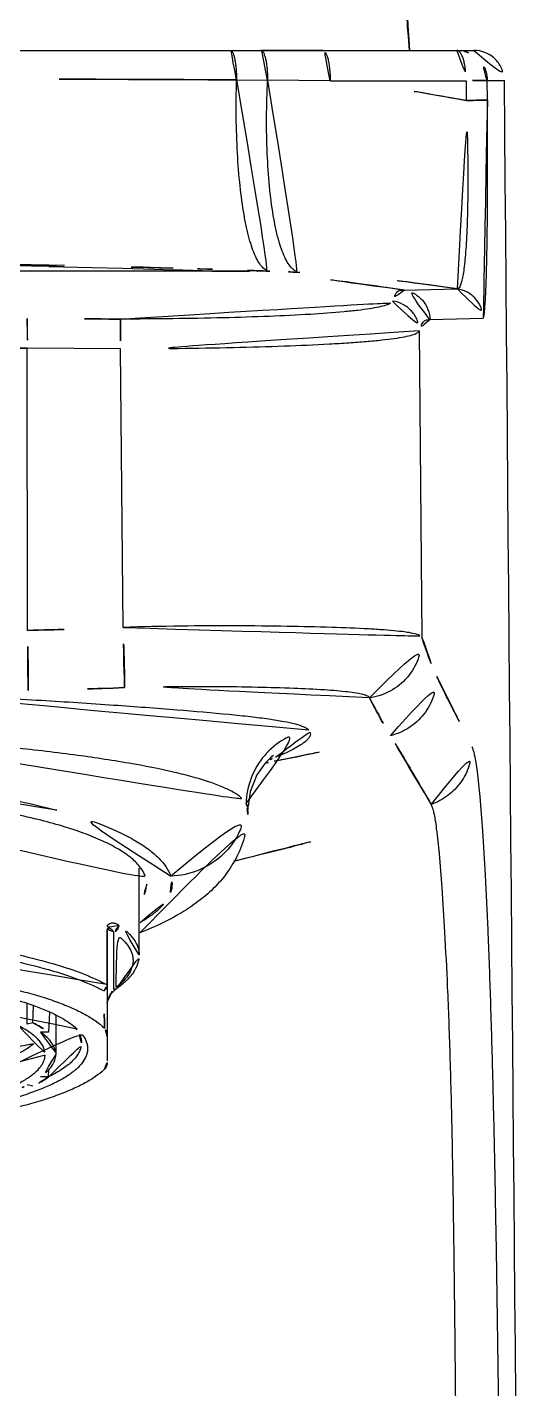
# Model space of a CAD drawing. Extents: x 16296660632 to 16296672714, y -37409619871 to -37409617455.
# Drawn here: x 16296672260.05 to 16296672276.73, y -37409617805.31 to -37409617760.39 of the extents above; entities that cross this region are included whole.
import ezdxf

# ---------------------------------------------------------------- set-up
doc = ezdxf.new("R2010")
doc.units = 0
doc.header["$LTSCALE"] = 10
doc.header["$MEASUREMENT"] = 0
doc.layers.get('0').update_dxf_attribs({"linetype": 'CONTINUOUS'})
doc.layers.add('02___PRT_ALL_AXES', color=7, linetype='CONTINUOUS')

msp = doc.modelspace()

# ---------------------------------------------------------------- linework, layer by layer
at = {"color": 7, "linetype": 'Continuous'}
for p, q in [((16296672228.70253, -37409617761.151016), (16296672274.785931, -37409617761.151016)), ((16296672266.957689, -37409617762.122772), (16296672267.97994, -37409617762.129318)), ((16296672270.04649, -37409617762.151039), (16296672267.97991, -37409617762.129318)), ((16296672270.045441, -37409617762.151016), (16296672274.527679, -37409617762.151016)), ((16296672274.527679, -37409617762.151016), (16296672274.533449, -37409617762.80191)), ((16296672275.222549, -37409617762.142281), (16296672275.788851, -37409617762.142281)), ((16296672275.22831, -37409617762.802063), (16296672275.222549, -37409617762.142281)), ((16296672260.765141, -37409617768.280151), (16296672258.948839, -37409617768.244034)), ((16296672266.151211, -37409617768.434837), (16296672258.948839, -37409617768.434837)), ((16296672261.27911, -37409617768.248306), (16296672260.77083, -37409617768.238228)), ((16296672261.02071, -37409617768.270927), (16296672261.27421, -37409617768.277184)), ((16296672266.15134, -37409617768.434853), (16296672264.852671, -37409617768.391037)), ((16296672272.48657, -37409617769.063477), (16296672274.23856, -37409617769.018784)), ((16296672275.08547, -37409617769.994019), (16296672273.33164, -37409617770.038879)), ((16296672272.984489, -37409617770.407066), (16296672273.070419, -37409617780.52433)), ((16296672263.13476, -37409617770.993958), (16296672260.05736, -37409617770.980461)), ((16296672260.0585, -37409617780.291237), (16296672260.05736, -37409617770.980461)), ((16296672263.21287, -37409617780.190086), (16296672263.13476, -37409617770.993958)), ((16296672267.33769, -37409617786.086929), (16296672267.273569, -37409617786.00338)), ((16296672267.40288, -37409617785.617554), (16296672267.337641, -37409617786.088242)), ((16296672267.327869, -37409617786.359398), (16296672267.337219, -37409617786.100014)), ((16296672267.33762, -37409617786.088409), (16296672267.33769, -37409617786.086929)), ((16296672262.67643, -37409617790.15863), (16296672262.67643, -37409617791.96788)), ((16296672262.694229, -37409617790.178947), (16296672262.694229, -37409617794.495491)), ((16296672262.89423, -37409617790.232323), (16296672262.89423, -37409617792.134972)), ((16296672262.67605, -37409617791.976372), (16296672262.67643, -37409617791.96788)), ((16296672260.05571, -37409617793.284576), (16296672260.05571, -37409617792.603287)), ((16296672260.242359, -37409617793.238602), (16296672260.257191, -37409617792.669411)), ((16296672260.242359, -37409617793.238602), (16296672260.05571, -37409617793.284576)), ((16296672260.784651, -37409617792.889038), (16296672260.76025, -37409617793.547188)), ((16296672260.99423, -37409617792.983383), (16296672260.99423, -37409617794.284538)), ((16296672260.76025, -37409617793.547188), (16296672260.49642, -37409617793.547188)), ((16296672260.75598, -37409617795.025047), (16296672260.49202, -37409617795.025047)), ((16296672260.75598, -37409617795.025047), (16296672260.765169, -37409617794.7771)), ((16296672260.768, -37409617795.014809), (16296672260.773769, -37409617795.011978)), ((16296672262.59984, -37409617794.77005), (16296672262.576361, -37409617794.792397)), ((16296672260.2363, -37409617795.333458), (16296672260.049749, -37409617795.287514))]:
    msp.add_line(p, q, dxfattribs=at)
for points in [[(16296672259.824329, -37409617768.243393), (16296672260.15633, -37409617768.250687), (16296672260.46957, -37409617768.25782), (16296672260.76038, -37409617768.264648), (16296672261.02071, -37409617768.270927)], [(16296672260.765141, -37409617768.280151), (16296672261.25235, -37409617768.29113), (16296672262.198561, -37409617768.314171), (16296672263.19659, -37409617768.341057), (16296672264.23345, -37409617768.371582), (16296672264.852671, -37409617768.391037)], [(16296672267.89579, -37409617784.668877), (16296672267.624611, -37409617785.050774), (16296672267.40288, -37409617785.617554)], [(16296672268.1632, -37409617784.427177), (16296672268.173759, -37409617784.421013), (16296672268.10025, -37409617784.474426), (16296672267.89579, -37409617784.668877)], [(16296672262.87565, -37409617792.221977), (16296672262.860371, -37409617792.238663), (16296672262.845381, -37409617792.255859), (16296672262.8307, -37409617792.273613), (16296672262.81632, -37409617792.291939), (16296672262.80228, -37409617792.31089), (16296672262.788601, -37409617792.330521), (16296672262.775339, -37409617792.350853), (16296672262.762489, -37409617792.372009), (16296672262.75008, -37409617792.394173), (16296672262.73819, -37409617792.417473), (16296672262.72695, -37409617792.442093), (16296672262.716619, -37409617792.468102), (16296672262.70746, -37409617792.495758), (16296672262.70001, -37409617792.525284), (16296672262.69528, -37409617792.555702), (16296672262.694229, -37409617792.576012)], [(16296672262.939529, -37409617792.160149), (16296672262.92317, -37409617792.174889), (16296672262.907049, -37409617792.190109), (16296672262.891211, -37409617792.205803), (16296672262.87565, -37409617792.221977)], [(16296672262.97299, -37409617792.132133), (16296672262.95615, -37409617792.145882), (16296672262.939529, -37409617792.160149)], [(16296672263.01013, -37409617792.104134), (16296672263.007231, -37409617792.106201), (16296672262.99003, -37409617792.118881), (16296672262.97299, -37409617792.132133)]]:
    msp.add_lwpolyline(points, dxfattribs=at)
for centre, radius, start, end in [((16296672274.22242, -37409617762.151016), 1.000141, 0.5005226, 67.6052244), ((16296672251.71513, -37409620786.380272), 3024.295897, 89.711272282, 89.999453585), ((16296672265.013849, -37409617812.643997), 50.743062, 79.1869776, 84.3092412), ((16296672251.724991, -37409618236.709824), 468.558919, 88.8937721, 89.52570802), ((16296672251.649349, -37409618240.460663), 472.310525, 88.39694036, 88.8316857), ((16296672251.57794, -37409618243.057823), 474.908662, 88.24037337, 88.39715884), ((16296672264.35951, -37409617819.037292), 50.634154, 80.7566842, 87.9721593), ((16296672251.547279, -37409618244.053741), 475.905059, 88.01283354, 88.24037337), ((16296672266.24161, -37409617820.920433), 52.51667, 86.936001, 88.0268285), ((16296672266.20089, -37409617821.480476), 53.0781, 81.2893988, 86.9243868), ((16296672253.035469, -37409617512.056122), 268.327049, 271.49975409, 272.17371843), ((16296672251.92733, -37409617466.904266), 313.4925, 269.96808936, 271.48619621), ((16296672252.00132, -37409617453.952858), 328.422021, 270.54052256, 271.41077076), ((16296672251.260151, -37409617698.693153), 87.570112, 281.15349845, 283.72199839), ((16296672251.296631, -37409617698.87429), 87.385334, 280.95244289, 281.1528778), ((16296672263.60866, -37409617773.302406), 12.098248, 291.6423907, 292.5361709), ((16296672251.547409, -37409617722.474358), 67.200221, 283.17490345, 288.95471195), ((16296672266.254419, -37409617786.351898), 1.077094, 15.7812334, 18.8794426), ((16296672266.29472, -37409617786.34037), 1.035181, 13.8031049, 15.7735176), ((16296672266.310249, -37409617786.336487), 1.019176, 13.1329403, 13.7995264), ((16296671800.56389, -37409617797.673897), 462.0556, 0.52849991, 0.68063071), ((16296672262.475019, -37409617791.988358), 0.21921, 354.2152239, 0.0428389), ((16296672261.200359, -37409617789.751678), 2.923916, 305.4023681, 307.7136814), ((16296672262.39423, -37409617794.551971), 0.3, 313.1484832, 0), ((16296672256.85998, -37409617786.347473), 9.515985, 288.5742877, 289.7081493), ((16296672257.08032, -37409617786.969658), 8.85594, 289.7236015, 289.8908698)]:
    msp.add_arc(centre, radius, start, end, dxfattribs=at)
for points, knots in [([(16296672266.957581, -37409617762.12278), (16296672266.95686, -37409617761.998093), (16296672266.949209, -37409617761.816917), (16296672266.923639, -37409617761.58757), (16296672266.89909, -37409617761.442177), (16296672266.87006, -37409617761.32251), (16296672266.83646, -37409617761.232582), (16296672266.802349, -37409617761.172783), (16296672266.767879, -37409617761.151077), (16296672266.753441, -37409617761.151016)], [0, 0, 0, 0, 0.365989389, 0.531365351, 0.677053786, 0.79846449, 0.892356932, 0.957613208, 1, 1, 1, 1]), ([(16296672267.97994, -37409617762.129318), (16296672267.97934, -37409617762.003868), (16296672267.971319, -37409617761.821487), (16296672267.94409, -37409617761.590637), (16296672267.91787, -37409617761.444122), (16296672267.886669, -37409617761.323433), (16296672267.850719, -37409617761.232681), (16296672267.81344, -37409617761.172073), (16296672267.77697, -37409617761.151016), (16296672267.76166, -37409617761.151016)], [0, 0, 0, 0, 0.36372693, 0.528384311, 0.673659303, 0.795009789, 0.889290258, 0.955596697, 1, 1, 1, 1]), ([(16296672270.04545, -37409617762.151016), (16296672270.04545, -37409617762.023323), (16296672270.037201, -37409617761.837357), (16296672270.00688, -37409617761.601639), (16296672269.97794, -37409617761.452011), (16296672269.941151, -37409617761.326576), (16296672269.89817, -37409617761.222923), (16296672269.84057, -37409617761.151016), (16296672269.80028, -37409617761.151016)], [0, 0, 0, 0, 0.359920389, 0.52375232, 0.66888007, 0.79078354, 0.886429661, 1, 1, 1, 1]), ([(16296672274.22294, -37409617761.151016), (16296672274.24375, -37409617761.151016), (16296672274.29129, -37409617761.169128), (16296672274.347679, -37409617761.232193), (16296672274.39867, -37409617761.32634), (16296672274.443081, -37409617761.45076), (16296672274.479799, -37409617761.601196), (16296672274.51726, -37409617761.836662), (16296672274.527679, -37409617762.023209), (16296672274.527679, -37409617762.151016)], [0, 0, 0, 0, 0.056916042, 0.130481169, 0.227450395, 0.348415203, 0.490783419, 0.650445188, 1, 1, 1, 1]), ([(16296672274.785931, -37409617761.151016), (16296672274.9175, -37409617761.151016), (16296672275.183371, -37409617761.204338), (16296672275.518221, -37409617761.431252), (16296672275.73205, -37409617761.760948), (16296672275.784559, -37409617762.01281), (16296672275.789209, -37409617762.133072)], [0, 0, 0, 0, 0.255702227, 0.511125075, 0.766101242, 1, 1, 1, 1]), ([(16296672266.957649, -37409617762.122772), (16296672266.94635, -37409617762.534103), (16296672266.93969, -37409617763.34021), (16296672266.9771, -37409617764.509331), (16296672267.060539, -37409617765.584671), (16296672267.169291, -37409617766.402573), (16296672267.280621, -37409617766.97921), (16296672267.369511, -37409617767.346519), (16296672267.46637, -37409617767.664597), (16296672267.570419, -37409617767.930801), (16296672267.680731, -37409617768.143387), (16296672267.79723, -37409617768.301353), (16296672267.921459, -37409617768.404694), (16296672268.01573, -37409617768.433487), (16296672268.059059, -37409617768.435211)], [0, 0, 0, 0, 0.1869456, 0.366132644, 0.531267082, 0.676785955, 0.740685055, 0.798007836, 0.848404758, 0.891633905, 0.927693057, 0.956920846, 0.980299304, 1, 1, 1, 1]), ([(16296672267.97991, -37409617762.129318), (16296672267.96085, -37409617762.54081), (16296672267.94002, -37409617763.347832), (16296672267.960171, -37409617764.519417), (16296672268.03093, -37409617765.598701), (16296672268.1493, -37409617766.54631), (16296672268.289921, -37409617767.235527), (16296672268.42922, -37409617767.692108), (16296672268.535959, -37409617767.961617), (16296672268.650379, -37409617768.177628), (16296672268.77248, -37409617768.339058), (16296672268.9037, -37409617768.44532), (16296672269.002689, -37409617768.475998), (16296672269.04879, -37409617768.478844)], [0, 0, 0, 0, 0.185780551, 0.363954614, 0.52829885, 0.673324182, 0.794403226, 0.844929068, 0.888436333, 0.924953482, 0.954859221, 0.9791683, 1, 1, 1, 1]), ([(16296672275.22253, -37409617762.142288), (16296672275.21719, -37409617762.142883), (16296672275.198641, -37409617762.142738), (16296672275.15958, -37409617762.143967), (16296672275.09824, -37409617762.144608), (16296672274.976721, -37409617762.146347), (16296672274.78421, -37409617762.148407), (16296672274.61927, -37409617762.150131), (16296672274.527679, -37409617762.151016)], [0, 0, 0, 0, 0.023162046, 0.079861228, 0.168865013, 0.287903457, 0.604584221, 1, 1, 1, 1]), ([(16296672274.533449, -37409617762.80191), (16296672274.625019, -37409617762.801033), (16296672274.789921, -37409617762.799316), (16296672274.98241, -37409617762.797249), (16296672275.103939, -37409617762.795509), (16296672275.165291, -37409617762.794868), (16296672275.20437, -37409617762.79364), (16296672275.222931, -37409617762.793777), (16296672275.22826, -37409617762.793182)], [0, 0, 0, 0, 0.395354601, 0.711991414, 0.831063951, 0.9201099, 0.976828292, 1, 1, 1, 1]), ([(16296672275.22831, -37409617762.802063), (16296672275.232531, -37409617763.281143), (16296672275.238279, -37409617764.219887), (16296672275.23881, -37409617765.578903), (16296672275.23222, -37409617766.648499), (16296672275.22237, -37409617767.431801), (16296672275.213289, -37409617767.950493), (16296672275.202431, -37409617768.415916), (16296672275.189911, -37409617768.824387), (16296672275.175949, -37409617769.172997), (16296672275.160749, -37409617769.459976), (16296672275.14463, -37409617769.683762), (16296672275.12936, -37409617769.830887), (16296672275.116119, -37409617769.915916), (16296672275.106569, -37409617769.956978), (16296672275.099001, -37409617769.981262), (16296672275.089781, -37409617769.993752), (16296672275.08547, -37409617769.994019)], [0, 0, 0, 0, 0.199538875, 0.390986841, 0.566010077, 0.645018403, 0.71725063, 0.782068128, 0.838915945, 0.887449322, 0.927384405, 0.958575792, 0.980951849, 0.988843016, 0.994570071, 0.998198415, 1, 1, 1, 1]), ([(16296672274.239201, -37409617769.014587), (16296672274.285049, -37409617769.018661), (16296672274.329359, -37409617768.934723), (16296672274.35741, -37409617768.852539), (16296672274.38834, -37409617768.74501), (16296672274.423241, -37409617768.578743), (16296672274.4608, -37409617768.335922), (16296672274.49365, -37409617768.039352), (16296672274.5222, -37409617767.689484), (16296672274.55554, -37409617767.124252), (16296672274.581341, -37409617766.309052), (16296672274.588039, -37409617765.226059), (16296672274.57173, -37409617764.039726), (16296672274.551531, -37409617763.219879), (16296672274.533489, -37409617762.801903)], [0, 0, 0, 0, 0.022022223, 0.032054039, 0.044158695, 0.074699087, 0.113789981, 0.161453976, 0.217511649, 0.281701359, 0.432350404, 0.607667651, 0.799830529, 1, 1, 1, 1]), ([(16296672266.15313, -37409617768.434914), (16296672266.48414, -37409617768.434937), (16296672267.11639, -37409617768.430443), (16296672267.74864, -37409617768.435181), (16296672268.049879, -37409617768.434891)], [0, 0, 0, 0, 0.523542337, 1, 1, 1, 1]), ([(16296672272.09923, -37409617769.425873), (16296672272.218189, -37409617769.439789), (16296672272.45314, -37409617769.511337), (16296672272.743481, -37409617769.735313), (16296672272.93648, -37409617770.046783), (16296672272.983179, -37409617770.287598), (16296672272.984489, -37409617770.407066)], [0, 0, 0, 0, 0.250267236, 0.500393269, 0.750342788, 1, 1, 1, 1]), ([(16296672272.492781, -37409617769.060623), (16296672272.477369, -37409617769.060806), (16296672272.44595, -37409617769.062393), (16296672272.397751, -37409617769.063599), (16296672272.3452, -37409617769.06221), (16296672272.287741, -37409617769.085213), (16296672272.23476, -37409617769.136993), (16296672272.16573, -37409617769.250381), (16296672272.125219, -37409617769.351601), (16296672272.09923, -37409617769.425873)], [0, 0, 0, 0, 0.077181904, 0.157316543, 0.241801328, 0.338014755, 0.457357216, 0.606098737, 1, 1, 1, 1]), ([(16296672273.33378, -37409617770.038849), (16296672273.33206, -37409617769.92244), (16296672273.28723, -37409617769.688217), (16296672273.10388, -37409617769.382851), (16296672272.8272, -37409617769.158562), (16296672272.60157, -37409617769.081444), (16296672272.48657, -37409617769.063477)], [0, 0, 0, 0, 0.250038295, 0.500039084, 0.750009249, 1, 1, 1, 1]), ([(16296672274.23856, -37409617769.018784), (16296672274.35368, -37409617769.03653), (16296672274.57962, -37409617769.113327), (16296672274.85688, -37409617769.33744), (16296672275.04077, -37409617769.642952), (16296672275.085831, -37409617769.877434), (16296672275.08761, -37409617769.99398)], [0, 0, 0, 0, 0.249928867, 0.499851776, 0.749904079, 1, 1, 1, 1]), ([(16296672263.12813, -37409617770.016441), (16296672263.70364, -37409617770.015968), (16296672264.832439, -37409617770.009109), (16296672266.471291, -37409617769.979782), (16296672267.98358, -37409617769.933144), (16296672269.31424, -37409617769.870163), (16296672270.287081, -37409617769.801224), (16296672270.93861, -37409617769.734016), (16296672271.322559, -37409617769.682823), (16296672271.63039, -37409617769.628761), (16296672271.862249, -37409617769.570129), (16296672272.014059, -37409617769.512497), (16296672272.087919, -37409617769.455704), (16296672272.09923, -37409617769.425873)], [0, 0, 0, 0, 0.191022228, 0.37466372, 0.544034473, 0.693192677, 0.816814018, 0.867661435, 0.910599059, 0.945293102, 0.971531731, 0.98941274, 1, 1, 1, 1]), ([(16296672260.051769, -37409617770.00267), (16296672260.05481, -37409617770.041107), (16296672260.05608, -37409617770.153374), (16296672260.059, -37409617770.365273), (16296672260.05916, -37409617770.652718), (16296672260.058571, -37409617770.866501), (16296672260.05793, -37409617770.980461)], [0, 0, 0, 0, 0.118283931, 0.344110549, 0.650365072, 1, 1, 1, 1]), ([(16296672263.12818, -37409617770.016411), (16296672263.13121, -37409617770.054977), (16296672263.132561, -37409617770.167374), (16296672263.13553, -37409617770.379333), (16296672263.135811, -37409617770.666557), (16296672263.1353, -37409617770.880127), (16296672263.13471, -37409617770.993958)], [0, 0, 0, 0, 0.118697431, 0.344614824, 0.650693484, 1, 1, 1, 1]), ([(16296672273.33164, -37409617770.038879), (16296672273.302429, -37409617770.039421), (16296672273.25816, -37409617770.035332), (16296672273.197849, -37409617770.046921), (16296672273.15134, -37409617770.072906), (16296672273.106661, -37409617770.121719), (16296672273.04417, -37409617770.232559), (16296672273.008829, -37409617770.33297), (16296672272.984489, -37409617770.407066)], [0, 0, 0, 0, 0.155890764, 0.235423908, 0.323855204, 0.434971722, 0.583854542, 1, 1, 1, 1]), ([(16296672272.984489, -37409617770.407066), (16296672272.979639, -37409617770.42012), (16296672272.958, -37409617770.446899), (16296672272.88143, -37409617770.496422), (16296672272.72587, -37409617770.549698), (16296672272.47506, -37409617770.606483), (16296672272.137911, -37409617770.660133), (16296672271.71805, -37409617770.710602), (16296672271.21854, -37409617770.757271), (16296672270.64397, -37409617770.800087), (16296672269.74346, -37409617770.854218), (16296672268.47397, -37409617770.908684), (16296672266.81147, -37409617770.954964), (16296672265.00923, -37409617770.986069), (16296672263.76778, -37409617770.996231), (16296672263.13476, -37409617770.993958)], [0, 0, 0, 0, 0.00421167, 0.010004609, 0.027495941, 0.053463725, 0.087933238, 0.130705094, 0.181456033, 0.239744839, 0.305077834, 0.454476201, 0.624282989, 0.808415834, 1, 1, 1, 1]), ([(16296672263.21287, -37409617780.190086), (16296672263.84514, -37409617780.169838), (16296672265.08548, -37409617780.14296), (16296672266.88698, -37409617780.134933), (16296672268.54954, -37409617780.151222), (16296672270.012289, -37409617780.185013), (16296672271.08156, -37409617780.226578), (16296672271.79748, -37409617780.270653), (16296672272.21884, -37409617780.306236), (16296672272.55604, -37409617780.345886), (16296672272.810631, -37409617780.392906), (16296672272.97488, -37409617780.440712), (16296672273.05875, -37409617780.494164), (16296672273.070419, -37409617780.524399)], [0, 0, 0, 0, 0.191611583, 0.375761728, 0.545664707, 0.69520717, 0.818951875, 0.86973334, 0.912503181, 0.946927244, 0.972805733, 0.990182492, 1, 1, 1, 1]), ([(16296672260.08638, -37409617782.275352), (16296672260.08799, -37409617782.24453), (16296672260.08922, -37409617782.163727), (16296672260.089849, -37409617781.932693), (16296672260.08494, -37409617781.530823), (16296672260.074289, -37409617780.950233), (16296672260.06395, -37409617780.519928), (16296672260.05793, -37409617780.29126)], [0, 0, 0, 0, 0.046666528, 0.122114695, 0.349318416, 0.654184622, 1, 1, 1, 1]), ([(16296672263.264299, -37409617782.178757), (16296672263.26573, -37409617782.149246), (16296672263.26609, -37409617782.070557), (16296672263.26432, -37409617781.841782), (16296672263.254709, -37409617781.439407), (16296672263.23723, -37409617780.855164), (16296672263.22168, -37409617780.421089), (16296672263.21287, -37409617780.190086)], [0, 0, 0, 0, 0.044554019, 0.118592246, 0.345040188, 0.651410337, 1, 1, 1, 1]), ([(16296672273.070419, -37409617780.52433), (16296672273.14572, -37409617780.761803), (16296672273.293449, -37409617781.19529), (16296672273.46839, -37409617781.618958), (16296672273.557859, -37409617781.807449)], [0, 0, 0, 0, 0.544211002, 1, 1, 1, 1]), ([(16296672271.344259, -37409617782.514381), (16296672271.58066, -37409617782.481323), (16296672272.04557, -37409617782.328659), (16296672272.614651, -37409617781.870827), (16296672272.98741, -37409617781.243538), (16296672273.07189, -37409617780.762444), (16296672273.07044, -37409617780.524513)], [0, 0, 0, 0, 0.250385494, 0.500545199, 0.750411569, 1, 1, 1, 1]), ([(16296672273.557859, -37409617781.807449), (16296672273.65225, -37409617782.007751), (16296672273.845831, -37409617782.400093), (16296672274.23476, -37409617783.172707), (16296672274.527651, -37409617783.745781), (16296672274.722, -37409617784.12661)], [0, 0, 0, 0, 0.25598404, 0.505720963, 1, 1, 1, 1]), ([(16296672269.341181, -37409617783.582863), (16296672269.29701, -37409617783.534668), (16296672269.15032, -37409617783.452873), (16296672268.87088, -37409617783.363274), (16296672268.4828, -37409617783.279716), (16296672267.98851, -37409617783.201881), (16296672267.38715, -37409617783.127167), (16296672266.379311, -37409617783.022728), (16296672264.877159, -37409617782.894974), (16296672262.81332, -37409617782.740753), (16296672260.444941, -37409617782.586258), (16296672257.840219, -37409617782.448631), (16296672256.03212, -37409617782.383797), (16296672255.10121, -37409617782.360367)], [0, 0, 0, 0, 0.013679294, 0.034060034, 0.061625827, 0.096514741, 0.138795464, 0.188390862, 0.30853317, 0.454226258, 0.621447806, 0.805149581, 1, 1, 1, 1]), ([(16296672271.344351, -37409617782.514618), (16296672271.329439, -37409617782.486481), (16296672271.255329, -37409617782.436562), (16296672271.10693, -37409617782.388474), (16296672270.88759, -37409617782.344017), (16296672270.601021, -37409617782.305969), (16296672270.248211, -37409617782.272057), (16296672269.65724, -37409617782.229736), (16296672268.782761, -37409617782.188721), (16296672267.59272, -37409617782.153503), (16296672266.24464, -37409617782.133728), (16296672264.783911, -37409617782.136909), (16296672263.77771, -37409617782.160507), (16296672263.26429, -37409617782.178757)], [0, 0, 0, 0, 0.011754223, 0.030816838, 0.058196646, 0.093910751, 0.137639323, 0.18897672, 0.312645181, 0.46077303, 0.628483893, 0.8103416, 1, 1, 1, 1]), ([(16296672272.03265, -37409617783.763489), (16296672272.24827, -37409617783.710579), (16296672272.664961, -37409617783.531036), (16296672273.164511, -37409617783.072906), (16296672273.487089, -37409617782.477074), (16296672273.559349, -37409617782.029457), (16296672273.557831, -37409617781.807732)], [0, 0, 0, 0, 0.250161151, 0.500210546, 0.750155397, 1, 1, 1, 1]), ([(16296672271.344259, -37409617782.514381), (16296672271.4604, -37409617782.746231), (16296672271.67967, -37409617783.168297), (16296672271.917669, -37409617783.58036), (16296672272.03265, -37409617783.763489)], [0, 0, 0, 0, 0.545295283, 1, 1, 1, 1]), ([(16296672267.27356, -37409617786.003433), (16296672267.279301, -37409617785.717812), (16296672267.390829, -37409617785.143463), (16296672267.837681, -37409617784.392174), (16296672268.509911, -37409617783.833267), (16296672269.059891, -37409617783.633217), (16296672269.341181, -37409617783.582863)], [0, 0, 0, 0, 0.249816125, 0.499934827, 0.75010561, 1, 1, 1, 1]), ([(16296672268.24551, -37409617784.476807), (16296672268.35339, -37409617784.431999), (16296672268.55237, -37409617784.345657), (16296672268.822371, -37409617784.214287), (16296672269.040501, -37409617784.091423), (16296672269.207211, -37409617783.977081), (16296672269.32272, -37409617783.870773), (16296672269.39094, -37409617783.768661), (16296672269.3997, -37409617783.662163), (16296672269.363199, -37409617783.606392), (16296672269.341181, -37409617783.582863)], [0, 0, 0, 0, 0.224939641, 0.417573819, 0.577917343, 0.706747909, 0.805796177, 0.879352307, 0.937926732, 1, 1, 1, 1]), ([(16296672254.723961, -37409617783.832558), (16296672255.54661, -37409617783.862137), (16296672257.14119, -37409617783.946671), (16296672259.431709, -37409617784.137383), (16296672261.50559, -37409617784.375137), (16296672263.309111, -37409617784.645103), (16296672264.621099, -37409617784.898911), (16296672265.50358, -37409617785.119232), (16296672266.038059, -37409617785.279617), (16296672266.483101, -37409617785.444603), (16296672266.83816, -37409617785.614357), (16296672267.103901, -37409617785.790138), (16296672267.232639, -37409617785.931519), (16296672267.27356, -37409617786.003433)], [0, 0, 0, 0, 0.191662544, 0.371708602, 0.535075539, 0.677592331, 0.796227729, 0.846021114, 0.88931356, 0.926087655, 0.956439148, 0.980735535, 1, 1, 1, 1]), ([(16296672273.375429, -37409617786.030693), (16296672273.157379, -37409617785.657303), (16296672272.828819, -37409617785.094467), (16296672272.440639, -37409617784.437378), (16296672272.21274, -37409617784.054153), (16296672272.09301, -37409617783.861832), (16296672272.032749, -37409617783.763847)], [0, 0, 0, 0, 0.492335477, 0.742058504, 0.869013376, 1, 1, 1, 1]), ([(16296672276.19047, -37409617869.162514), (16296672276.15295, -37409617864.993721), (16296672276.07913, -37409617856.65609), (16296672275.9869, -37409617846.234062), (16296672275.91251, -37409617837.896492), (16296672275.856421, -37409617831.64344), (16296672275.79985, -37409617825.390533), (16296672275.743111, -37409617819.138344), (16296672275.68531, -37409617812.894058), (16296672275.61871, -37409617806.697433), (16296672275.546789, -37409617801.607277), (16296672275.47336, -37409617797.671143), (16296672275.41107, -37409617794.934669), (16296672275.340111, -37409617792.450897), (16296672275.26152, -37409617790.288391), (16296672275.1768, -37409617788.47757), (16296672275.089861, -37409617787.013977), (16296672275.00206, -37409617785.87574), (16296672274.92494, -37409617785.121338), (16296672274.859671, -37409617784.666367), (16296672274.816401, -37409617784.429207), (16296672274.773609, -37409617784.255867), (16296672274.740219, -37409617784.162331), (16296672274.722, -37409617784.12661)], [0, 0, 0, 0, 0.147005923, 0.294012934, 0.367515559, 0.441017067, 0.514516842, 0.588014657, 0.661490436, 0.734712093, 0.806532704, 0.840996447, 0.873531801, 0.903050648, 0.928614324, 0.949835246, 0.966972619, 0.98031148, 0.990090905, 0.993704071, 0.996517485, 0.998585997, 1, 1, 1, 1]), ([(16296672273.375429, -37409617786.030693), (16296672273.57077, -37409617785.963013), (16296672273.942801, -37409617785.765343), (16296672274.381479, -37409617785.313499), (16296672274.66131, -37409617784.749557), (16296672274.72349, -37409617784.333107), (16296672274.722, -37409617784.12661)], [0, 0, 0, 0, 0.250116071, 0.500162743, 0.750147252, 1, 1, 1, 1]), ([(16296672261.03005, -37409617786.220551), (16296672260.557671, -37409617786.093132), (16296672259.545481, -37409617785.862701), (16296672257.312571, -37409617785.49305), (16296672255.5429, -37409617785.337852), (16296672254.31912, -37409617785.275307)], [0, 0, 0, 0, 0.216251354, 0.458392815, 1, 1, 1, 1]), ([(16296672251.74423, -37409617785.646439), (16296672252.541071, -37409617785.646439), (16296672254.10639, -37409617785.683746), (16296672256.378389, -37409617785.850197), (16296672258.4737, -37409617786.120163), (16296672260.06735, -37409617786.432877), (16296672261.18955, -37409617786.734871), (16296672261.905491, -37409617786.970016), (16296672262.52471, -37409617787.220787), (16296672263.041821, -37409617787.485107), (16296672263.45319, -37409617787.760727), (16296672263.75605, -37409617788.047523), (16296672263.94796, -37409617788.347351), (16296672263.99415, -37409617788.563332), (16296672263.994141, -37409617788.663849)], [0, 0, 0, 0, 0.18236164, 0.358169394, 0.521121754, 0.66559554, 0.729413867, 0.786976981, 0.837950763, 0.882156034, 0.91966481, 0.950912012, 0.976995783, 1, 1, 1, 1]), ([(16296672274.71224, -37409617869.162552), (16296672274.681459, -37409617865.113617), (16296672274.624649, -37409617857.015694), (16296672274.55604, -37409617846.893257), (16296672274.496401, -37409617838.795387), (16296672274.448999, -37409617832.722107), (16296672274.39983, -37409617826.648979), (16296672274.35548, -37409617821.588188), (16296672274.321239, -37409617817.539841), (16296672274.2953, -37409617814.504631), (16296672274.252171, -37409617811.472893), (16296672274.213751, -37409617808.45002), (16296672274.18409, -37409617805.447708), (16296672274.15234, -37409617802.488167), (16296672274.117189, -37409617799.610237), (16296672274.072639, -37409617796.877167), (16296672274.00956, -37409617794.375504), (16296672273.92967, -37409617792.188606), (16296672273.83654, -37409617790.361473), (16296672273.747311, -37409617788.89296), (16296672273.65851, -37409617787.757423), (16296672273.581129, -37409617787.007927), (16296672273.518391, -37409617786.557457), (16296672273.47559, -37409617786.324097), (16296672273.43103, -37409617786.15493), (16296672273.395121, -37409617786.064552), (16296672273.375429, -37409617786.030693)], [0, 0, 0, 0, 0.146044277, 0.292089806, 0.365111796, 0.438132771, 0.511152173, 0.58416965, 0.620676616, 0.657176488, 0.693649592, 0.730038943, 0.766216235, 0.801944653, 0.836791824, 0.870027601, 0.900535438, 0.9270513, 0.948956166, 0.966522353, 0.980114427, 0.990037668, 0.993691258, 0.996518944, 0.99858712, 1, 1, 1, 1]), ([(16296672264.783899, -37409617788.39344), (16296672264.707081, -37409617788.168953), (16296672264.465151, -37409617787.847656), (16296672264.0408, -37409617787.491417), (16296672263.609341, -37409617787.211166), (16296672263.09026, -37409617786.941116), (16296672262.233259, -37409617786.575829), (16296672261.528761, -37409617786.355072), (16296672261.03005, -37409617786.220551)], [0, 0, 0, 0, 0.159644843, 0.259059677, 0.373691795, 0.504606629, 0.652451404, 1, 1, 1, 1]), ([(16296672264.783899, -37409617788.39341), (16296672265.101681, -37409617788.386803), (16296672265.74021, -37409617788.253082), (16296672266.553101, -37409617787.722954), (16296672267.113701, -37409617786.939163), (16296672267.26243, -37409617786.313316), (16296672267.27355, -37409617786.003304)], [0, 0, 0, 0, 0.252380787, 0.504251418, 0.753681335, 1, 1, 1, 1]), ([(16296672267.327789, -37409617786.359398), (16296672267.330099, -37409617786.295662), (16296672267.32443, -37409617786.209686), (16296672267.307671, -37409617786.125954), (16296672267.302759, -37409617786.104919)], [0, 0, 0, 0, 0.747016886, 1, 1, 1, 1]), ([(16296672263.770069, -37409617790.270172), (16296672264.191999, -37409617790.103416), (16296672264.805719, -37409617789.822144), (16296672265.560671, -37409617789.345627), (16296672266.08296, -37409617788.931732), (16296672266.55687, -37409617788.431458), (16296672266.954321, -37409617787.830589), (16296672267.239691, -37409617787.130608), (16296672267.31847, -37409617786.620171), (16296672267.327869, -37409617786.359398)], [0, 0, 0, 0, 0.242775829, 0.359549411, 0.477081615, 0.598475033, 0.726758818, 0.860368481, 1, 1, 1, 1]), ([(16296672263.994141, -37409617788.663849), (16296672263.994129, -37409617788.753906), (16296672263.95789, -37409617788.945068), (16296672263.862431, -37409617789.112648), (16296672263.80377, -37409617789.193626)], [0, 0, 0, 0, 0.4738527, 1, 1, 1, 1]), ([(16296672264.783911, -37409617788.934059), (16296672264.813459, -37409617788.847557), (16296672264.84655, -37409617788.66375), (16296672264.813459, -37409617788.479927), (16296672264.783899, -37409617788.39344)], [0, 0, 0, 0, 0.499999675, 1, 1, 1, 1]), ([(16296672263.77334, -37409617789.932617), (16296672263.90192, -37409617789.858673), (16296672264.136351, -37409617789.709633), (16296672264.507021, -37409617789.404846), (16296672264.71777, -37409617789.127632), (16296672264.783911, -37409617788.934059)], [0, 0, 0, 0, 0.308271848, 0.574865876, 1, 1, 1, 1]), ([(16296672263.08321, -37409617790.022346), (16296672263.050329, -37409617789.99897), (16296672262.99802, -37409617789.968651), (16296672262.92277, -37409617789.944641), (16296672262.86524, -37409617789.937424), (16296672262.805759, -37409617789.944527), (16296672262.74431, -37409617789.97464), (16296672262.687639, -37409617790.047203), (16296672262.676491, -37409617790.117363), (16296672262.67643, -37409617790.15863)], [0, 0, 0, 0, 0.216147148, 0.319709708, 0.4214854, 0.524453224, 0.636438403, 0.778894652, 1, 1, 1, 1]), ([(16296672263.08321, -37409617790.022346), (16296672263.08321, -37409617790.047943), (16296672263.073071, -37409617790.09996), (16296672263.031469, -37409617790.167099), (16296672262.96949, -37409617790.215332), (16296672262.91923, -37409617790.230179), (16296672262.89423, -37409617790.232323)], [0, 0, 0, 0, 0.249675917, 0.503379437, 0.755133751, 1, 1, 1, 1]), ([(16296672263.744209, -37409617790.989807), (16296672263.744209, -37409617790.948601), (16296672263.73704, -37409617790.864952), (16296672263.693279, -37409617790.694839), (16296672263.57905, -37409617790.480293), (16296672263.364389, -37409617790.238579), (16296672263.184259, -37409617790.094208), (16296672263.08321, -37409617790.022346)], [0, 0, 0, 0, 0.101771379, 0.206216861, 0.432131892, 0.693731193, 1, 1, 1, 1]), ([(16296672240.9013, -37409617792.186089), (16296672241.025511, -37409617792.118828), (16296672241.29331, -37409617791.987869), (16296672241.72724, -37409617791.808571), (16296672242.21208, -37409617791.63723), (16296672242.949039, -37409617791.412773), (16296672243.98028, -37409617791.16288), (16296672245.334949, -37409617790.916161), (16296672246.819679, -37409617790.718567), (16296672248.4044, -37409617790.574333), (16296672250.056999, -37409617790.486526), (16296672251.743919, -37409617790.457047), (16296672253.43084, -37409617790.486511), (16296672255.08346, -37409617790.574287), (16296672256.668209, -37409617790.718513), (16296672258.152981, -37409617790.916077), (16296672259.50771, -37409617791.162788), (16296672260.539, -37409617791.412651), (16296672261.275999, -37409617791.637108), (16296672261.76088, -37409617791.808441), (16296672262.194851, -37409617791.987732), (16296672262.462681, -37409617792.118683), (16296672262.586889, -37409617792.185951)], [0, 0, 0, 0, 0.019158914, 0.040392777, 0.063653816, 0.088878695, 0.144859557, 0.20745606, 0.275570553, 0.347951441, 0.423236838, 0.499992539, 0.576748512, 0.652034714, 0.724416919, 0.792533213, 0.85513194, 0.911115424, 0.936341624, 0.959604167, 0.980839846, 1, 1, 1, 1]), ([(16296672262.67605, -37409617791.976372), (16296672262.551189, -37409617791.90844), (16296672262.28186, -37409617791.776161), (16296672261.84523, -37409617791.595078), (16296672261.357109, -37409617791.422028), (16296672260.614719, -37409617791.195267), (16296672259.575371, -37409617790.942833), (16296672258.209579, -37409617790.693573), (16296672256.712179, -37409617790.49395), (16296672255.11359, -37409617790.348213), (16296672253.446301, -37409617790.259491), (16296672252.31522, -37409617790.2397), (16296672251.74423, -37409617790.2397)], [0, 0, 0, 0, 0.03824403, 0.080644951, 0.127111637, 0.177520477, 0.289434217, 0.414624682, 0.550890167, 0.695721518, 0.846380986, 1, 1, 1, 1]), ([(16296672262.67643, -37409617790.15863), (16296672262.6791, -37409617790.160088), (16296672262.68675, -37409617790.164658), (16296672262.694229, -37409617790.172798), (16296672262.694229, -37409617790.178947)], [0, 0, 0, 0, 0.331156049, 1, 1, 1, 1]), ([(16296672262.89423, -37409617790.232323), (16296672262.879601, -37409617790.211517), (16296672262.85664, -37409617790.182083), (16296672262.82254, -37409617790.147957), (16296672262.79689, -37409617790.127289), (16296672262.774309, -37409617790.114227), (16296672262.755791, -37409617790.107986), (16296672262.74188, -37409617790.106033), (16296672262.727409, -37409617790.107803), (16296672262.711981, -37409617790.116364), (16296672262.696449, -37409617790.140488), (16296672262.694229, -37409617790.16375), (16296672262.694229, -37409617790.178947)], [0, 0, 0, 0, 0.254448563, 0.37207748, 0.482080275, 0.583465633, 0.630982241, 0.67689277, 0.722967578, 0.774536846, 0.847941032, 1, 1, 1, 1]), ([(16296672262.98896, -37409617792.06472), (16296672263.077629, -37409617791.996063), (16296672263.23514, -37409617791.858017), (16296672263.41893, -37409617791.627602), (16296672263.511721, -37409617791.424438), (16296672263.542891, -37409617791.26413), (16296672263.54644, -37409617791.146141), (16296672263.53056, -37409617791.028267), (16296672263.482401, -37409617790.867569), (16296672263.368389, -37409617790.665604), (16296672263.16164, -37409617790.437431), (16296672262.99008, -37409617790.300484), (16296672262.89423, -37409617790.232323)], [0, 0, 0, 0, 0.148137279, 0.275431591, 0.386785203, 0.438971471, 0.490297666, 0.542026328, 0.59539135, 0.711103564, 0.844625567, 1, 1, 1, 1]), ([(16296672240.88862, -37409617793.412376), (16296672240.970671, -37409617793.332764), (16296672241.16382, -37409617793.176964), (16296672241.503401, -37409617792.966568), (16296672241.91181, -37409617792.763733), (16296672242.386459, -37409617792.569771), (16296672242.924459, -37409617792.38588), (16296672243.522301, -37409617792.213379), (16296672244.176001, -37409617792.053436), (16296672245.143419, -37409617791.852859), (16296672246.45879, -37409617791.645111), (16296672248.13892, -37409617791.466316), (16296672249.916809, -37409617791.356972), (16296672251.74423, -37409617791.32016), (16296672253.571659, -37409617791.356972), (16296672255.349541, -37409617791.466316), (16296672257.029671, -37409617791.645111), (16296672258.345039, -37409617791.852859), (16296672259.31246, -37409617792.053436), (16296672259.96616, -37409617792.213379), (16296672260.563999, -37409617792.38588), (16296672261.101999, -37409617792.569771), (16296672261.576651, -37409617792.763741), (16296672261.98505, -37409617792.966583), (16296672262.32464, -37409617793.176971), (16296672262.51778, -37409617793.332771), (16296672262.59984, -37409617793.412376)], [0, 0, 0, 0, 0.01530245, 0.033067115, 0.053383854, 0.076263301, 0.101650587, 0.129446818, 0.159518489, 0.191704765, 0.261662565, 0.337650554, 0.417774212, 0.500000123, 0.582226029, 0.662349673, 0.73833764, 0.80829541, 0.84048167, 0.870553321, 0.898349533, 0.923736796, 0.946616224, 0.966932943, 0.984697573, 1, 1, 1, 1]), ([(16296672263.01013, -37409617792.104134), (16296672263.117889, -37409617792.027496), (16296672263.313881, -37409617791.870201), (16296672263.5518, -37409617791.599953), (16296672263.682751, -37409617791.350922), (16296672263.735399, -37409617791.1455), (16296672263.74423, -37409617791.041634), (16296672263.74423, -37409617790.989807)], [0, 0, 0, 0, 0.286498773, 0.54227565, 0.775424725, 0.887690282, 1, 1, 1, 1]), ([(16296672261.705931, -37409617793.44635), (16296672261.628531, -37409617793.373802), (16296672261.44763, -37409617793.231949), (16296672261.131491, -37409617793.040268), (16296672260.753031, -37409617792.855553), (16296672260.3146, -37409617792.678947), (16296672259.818859, -37409617792.511627), (16296672259.26903, -37409617792.354698), (16296672258.668699, -37409617792.209251), (16296672257.7817, -37409617792.026993), (16296672256.577141, -37409617791.838203), (16296672255.03989, -37409617791.675743), (16296672253.414419, -37409617791.576424), (16296672252.305639, -37409617791.554207), (16296672251.74423, -37409617791.554207)], [0, 0, 0, 0, 0.030968878, 0.066832872, 0.10776639, 0.153768072, 0.204725624, 0.260436338, 0.320635077, 0.385002926, 0.524741876, 0.676358676, 0.836108684, 1, 1, 1, 1]), ([(16296672262.58732, -37409617792.18618), (16296672262.613991, -37409617792.157593), (16296672262.6572, -37409617792.091583), (16296672262.674891, -37409617792.01442), (16296672262.67605, -37409617791.976372)], [0, 0, 0, 0, 0.506669234, 1, 1, 1, 1]), ([(16296672262.683359, -37409617792.056351), (16296672262.675171, -37409617792.081551), (16296672262.649139, -37409617792.130653), (16296672262.609671, -37409617792.169373), (16296672262.58732, -37409617792.18618)], [0, 0, 0, 0, 0.48649077, 1, 1, 1, 1]), ([(16296672262.68516, -37409617791.98764), (16296672262.68453, -37409617791.986679), (16296672262.68178, -37409617791.982697), (16296672262.678619, -37409617791.979019), (16296672262.67605, -37409617791.976372)], [0, 0, 0, 0, 0.238182888, 1, 1, 1, 1]), ([(16296672262.694229, -37409617791.988197), (16296672262.694229, -37409617791.986412), (16296672262.693029, -37409617791.981369), (16296672262.686689, -37409617791.974052), (16296672262.68026, -37409617791.969963), (16296672262.67643, -37409617791.96788)], [0, 0, 0, 0, 0.190123518, 0.535193053, 1, 1, 1, 1]), ([(16296672262.69311, -37409617792.010452), (16296672262.693041, -37409617792.008553), (16296672262.69206, -37409617792.000473), (16296672262.68856, -37409617791.992844), (16296672262.68516, -37409617791.98764)], [0, 0, 0, 0, 0.234771861, 1, 1, 1, 1]), ([(16296672262.69532, -37409617792.554619), (16296672262.6971, -37409617792.535927), (16296672262.70376, -37409617792.50293), (16296672262.720699, -37409617792.447868), (16296672262.749809, -37409617792.375938), (16296672262.793461, -37409617792.291603), (16296672262.844721, -37409617792.20739), (16296672262.878229, -37409617792.15773), (16296672262.89423, -37409617792.134972)], [0, 0, 0, 0, 0.120247392, 0.214486075, 0.368851904, 0.616471583, 0.821811823, 1, 1, 1, 1]), ([(16296672263.01012, -37409617792.104134), (16296672262.993719, -37409617792.115784), (16296672262.95603, -37409617792.1334), (16296672262.91464, -37409617792.136711), (16296672262.89423, -37409617792.134972)], [0, 0, 0, 0, 0.495567307, 1, 1, 1, 1]), ([(16296672260.242359, -37409617793.238602), (16296672260.337959, -37409617793.285728), (16296672260.515539, -37409617793.380661), (16296672260.684299, -37409617793.490852), (16296672260.76025, -37409617793.547188)], [0, 0, 0, 0, 0.529891568, 1, 1, 1, 1]), ([(16296672256.000839, -37409617796.401443), (16296672256.5259, -37409617796.342743), (16296672257.292049, -37409617796.238319), (16296672258.27725, -37409617796.056763), (16296672258.9468, -37409617795.909279), (16296672259.561331, -37409617795.748138), (16296672260.11624, -37409617795.57457), (16296672260.60743, -37409617795.389954), (16296672261.03142, -37409617795.195671), (16296672261.38538, -37409617794.993088), (16296672261.667259, -37409617794.783157), (16296672261.875589, -37409617794.566452), (16296672261.98909, -37409617794.372963), (16296672262.03451, -37409617794.218941), (16296672262.047409, -37409617794.106216), (16296672262.039921, -37409617793.993439), (16296672262.001949, -37409617793.839569), (16296672261.897751, -37409617793.645439), (16296672261.776251, -37409617793.51226), (16296672261.705931, -37409617793.44635)], [0, 0, 0, 0, 0.211121916, 0.308774101, 0.400267636, 0.485030942, 0.562571489, 0.632506956, 0.694588085, 0.748748696, 0.795199994, 0.834572695, 0.868185857, 0.883562267, 0.898452358, 0.913284118, 0.928491255, 0.961487674, 1, 1, 1, 1]), ([(16296672260.49642, -37409617793.547188), (16296672260.57259, -37409617793.602043), (16296672260.70838, -37409617793.712273), (16296672260.87002, -37409617793.896568), (16296672260.95591, -37409617794.059937), (16296672260.988819, -37409617794.189453), (16296672260.994209, -37409617794.253151), (16296672260.994209, -37409617794.284538)], [0, 0, 0, 0, 0.305460485, 0.566836949, 0.793088997, 0.897855889, 1, 1, 1, 1]), ([(16296672261.69227, -37409617793.467468), (16296672261.684719, -37409617793.456879), (16296672261.65263, -37409617793.413513), (16296672261.61755, -37409617793.372383), (16296672261.589689, -37409617793.3424)], [0, 0, 0, 0, 0.241200135, 1, 1, 1, 1]), ([(16296672261.844231, -37409617793.897377), (16296672261.844231, -37409617793.861237), (16296672261.837641, -37409617793.787773), (16296672261.797529, -37409617793.638329), (16296672261.73918, -37409617793.533318), (16296672261.69227, -37409617793.467468)], [0, 0, 0, 0, 0.234416651, 0.475520655, 1, 1, 1, 1]), ([(16296672262.694229, -37409617793.686943), (16296672262.694229, -37409617793.663902), (16296672262.69224, -37409617793.617432), (16296672262.67985, -37409617793.54718), (16296672262.652349, -37409617793.47538), (16296672262.62015, -37409617793.432083), (16296672262.59984, -37409617793.412376)], [0, 0, 0, 0, 0.231930278, 0.467294121, 0.715148165, 1, 1, 1, 1]), ([(16296672260.773769, -37409617795.011978), (16296672260.93354, -37409617794.933456), (16296672261.157169, -37409617794.809471), (16296672261.417721, -37409617794.617523), (16296672261.570959, -37409617794.478149), (16296672261.691561, -37409617794.336327), (16296672261.77894, -37409617794.192047), (16296672261.83215, -37409617794.045547), (16296672261.844231, -37409617793.945839), (16296672261.844231, -37409617793.897377)], [0, 0, 0, 0, 0.330002994, 0.471874168, 0.599144797, 0.713127229, 0.815828588, 0.910165485, 1, 1, 1, 1]), ([(16296672260.994209, -37409617794.284538), (16296672260.994209, -37409617794.316063), (16296672260.98877, -37409617794.380074), (16296672260.955549, -37409617794.510178), (16296672260.868851, -37409617794.674316), (16296672260.70578, -37409617794.859383), (16296672260.56884, -37409617794.970001), (16296672260.49202, -37409617795.025047)], [0, 0, 0, 0, 0.102003902, 0.206649784, 0.432774295, 0.69423357, 1, 1, 1, 1]), ([(16296672262.59984, -37409617794.77005), (16296672262.62015, -37409617794.750351), (16296672262.652349, -37409617794.707047), (16296672262.679859, -37409617794.635246), (16296672262.69224, -37409617794.565002), (16296672262.694229, -37409617794.518532), (16296672262.694229, -37409617794.495491)], [0, 0, 0, 0, 0.284849725, 0.532706747, 0.768070215, 1, 1, 1, 1]), ([(16296672262.576389, -37409617794.792397), (16296672262.492229, -37409617794.871277), (16296672262.295521, -37409617795.025543), (16296672261.951759, -37409617795.233978), (16296672261.54022, -37409617795.434853), (16296672261.06349, -37409617795.626862), (16296672260.524441, -37409617795.80883), (16296672259.926559, -37409617795.979462), (16296672259.273781, -37409617796.137619), (16296672258.30928, -37409617796.335823), (16296672256.999479, -37409617796.541092), (16296672255.327909, -37409617796.717743), (16296672253.560381, -37409617796.82576), (16296672251.74424, -37409617796.862106), (16296672249.928089, -37409617796.82576), (16296672248.16057, -37409617796.717743), (16296672246.488991, -37409617796.541092), (16296672245.179199, -37409617796.335823), (16296672244.214689, -37409617796.137619), (16296672243.561899, -37409617795.979462), (16296672242.964029, -37409617795.80883), (16296672242.42498, -37409617795.626869), (16296672241.94824, -37409617795.43486), (16296672241.536711, -37409617795.233994), (16296672241.19294, -37409617795.025551), (16296672240.996229, -37409617794.871277), (16296672240.912069, -37409617794.792412)], [0, 0, 0, 0, 0.015483479, 0.033418022, 0.05388341, 0.076884403, 0.102362612, 0.130217962, 0.160317337, 0.192500819, 0.262369901, 0.338176516, 0.41805374, 0.499999712, 0.581945695, 0.661822949, 0.737629615, 0.807498765, 0.839682287, 0.869781705, 0.897637102, 0.923115362, 0.946116402, 0.966581833, 0.984516457, 1, 1, 1, 1]), ([(16296672260.75598, -37409617795.025047), (16296672260.67971, -37409617795.08136), (16296672260.51033, -37409617795.191483), (16296672260.33219, -37409617795.286362), (16296672260.2363, -37409617795.333458)], [0, 0, 0, 0, 0.470165304, 1, 1, 1, 1])]:
    msp.add_open_spline(points, degree=3, knots=knots, dxfattribs=at)
for points in [[(16296672274.60346, -37409617761.226303), (16296672274.483879, -37409617761.177132), (16296672274.35224, -37409617761.151016), (16296672274.22294, -37409617761.151016)], [(16296672276.725809, -37409617869.162514), (16296672276.413971, -37409617833.489098), (16296672276.10042, -37409617797.815697), (16296672275.788851, -37409617762.142281)], [(16296672263.128189, -37409617770.016441), (16296672262.10272, -37409617770.011093), (16296672261.07723, -37409617770.008698), (16296672260.051769, -37409617770.00267)], [(16296672260.05793, -37409617770.980461), (16296672259.634649, -37409617770.978043), (16296672259.21137, -37409617770.975304), (16296672258.788099, -37409617770.972618)], [(16296672263.264299, -37409617782.178757), (16296672262.20512, -37409617782.214844), (16296672261.14591, -37409617782.251457), (16296672260.08638, -37409617782.275352)], [(16296672262.693119, -37409617792.010452), (16296672262.691521, -37409617792.026016), (16296672262.6882, -37409617792.041481), (16296672262.683359, -37409617792.056351)], [(16296672262.694229, -37409617792.576019), (16296672262.694229, -37409617792.568878), (16296672262.694651, -37409617792.561729), (16296672262.69532, -37409617792.554619)]]:
    msp.add_open_spline(points, degree=3, dxfattribs=at)
at = {"layer": '02___PRT_ALL_AXES', "color": 7, "linetype": 'Continuous'}
for p, q in [((16296672269.80028, -37409617761.151016), (16296672267.76166, -37409617761.151016)), ((16296672263.74423, -37409617790.989807), (16296672263.74423, -37409617788.136124))]:
    msp.add_line(p, q, dxfattribs=at)
msp.add_arc((16296672251.74423, -37409617762.175133), 20.94288, 2.8026965, 10.522683, dxfattribs=at)
for points, knots in [([(16296672259.76705, -37409617793.335548), (16296672259.83709, -37409617793.371468), (16296672259.968889, -37409617793.443817), (16296672260.149599, -37409617793.56031), (16296672260.303261, -37409617793.679268), (16296672260.429449, -37409617793.80043), (16296672260.52775, -37409617793.923683), (16296672260.59763, -37409617794.048973), (16296672260.638321, -37409617794.176048), (16296672260.64537, -37409617794.262039), (16296672260.643881, -37409617794.303833)], [0, 0, 0, 0, 0.172156635, 0.328583983, 0.469742471, 0.596509335, 0.710306798, 0.813296716, 0.908543802, 1, 1, 1, 1]), ([(16296672253.553671, -37409617795.448929), (16296672253.95999, -37409617795.428177), (16296672254.75293, -37409617795.373512), (16296672255.726629, -37409617795.26828), (16296672256.468491, -37409617795.162933), (16296672256.99165, -37409617795.075897), (16296672257.488279, -37409617794.980019), (16296672258.09247, -37409617794.845192), (16296672258.65242, -37409617794.692993), (16296672259.161551, -37409617794.518188), (16296672259.49118, -37409617794.386147), (16296672259.781851, -37409617794.248741), (16296672260.03227, -37409617794.106644), (16296672260.24128, -37409617793.960426), (16296672260.359909, -37409617793.853821), (16296672260.41065, -37409617793.799713)], [0, 0, 0, 0, 0.170611748, 0.333218049, 0.410566673, 0.484802018, 0.555594665, 0.622638916, 0.744383939, 0.798656489, 0.848299613, 0.893212994, 0.933382938, 0.968895161, 1, 1, 1, 1]), ([(16296672260.643881, -37409617794.303833), (16296672260.642599, -37409617794.339783), (16296672260.63254, -37409617794.413094), (16296672260.595831, -37409617794.521133), (16296672260.537861, -37409617794.628098), (16296672260.42758, -37409617794.775726), (16296672260.23197, -37409617794.955353), (16296672259.929569, -37409617795.1539), (16296672259.551069, -37409617795.344276), (16296672259.09952, -37409617795.524879), (16296672258.578659, -37409617795.694107), (16296672257.9932, -37409617795.850304), (16296672257.348539, -37409617795.991951), (16296672256.39114, -37409617796.16433), (16296672255.0935, -37409617796.330177), (16296672253.451139, -37409617796.449913), (16296672252.319969, -37409617796.476707), (16296672251.74423, -37409617796.476707)], [0, 0, 0, 0, 0.011350225, 0.023175362, 0.035826197, 0.049583932, 0.081160134, 0.118984327, 0.163460038, 0.214631633, 0.272317932, 0.336182526, 0.405772906, 0.480546651, 0.643105681, 0.818313044, 1, 1, 1, 1])]:
    msp.add_open_spline(points, degree=3, knots=knots, dxfattribs=at)

doc.saveas('drawing.dxf')
